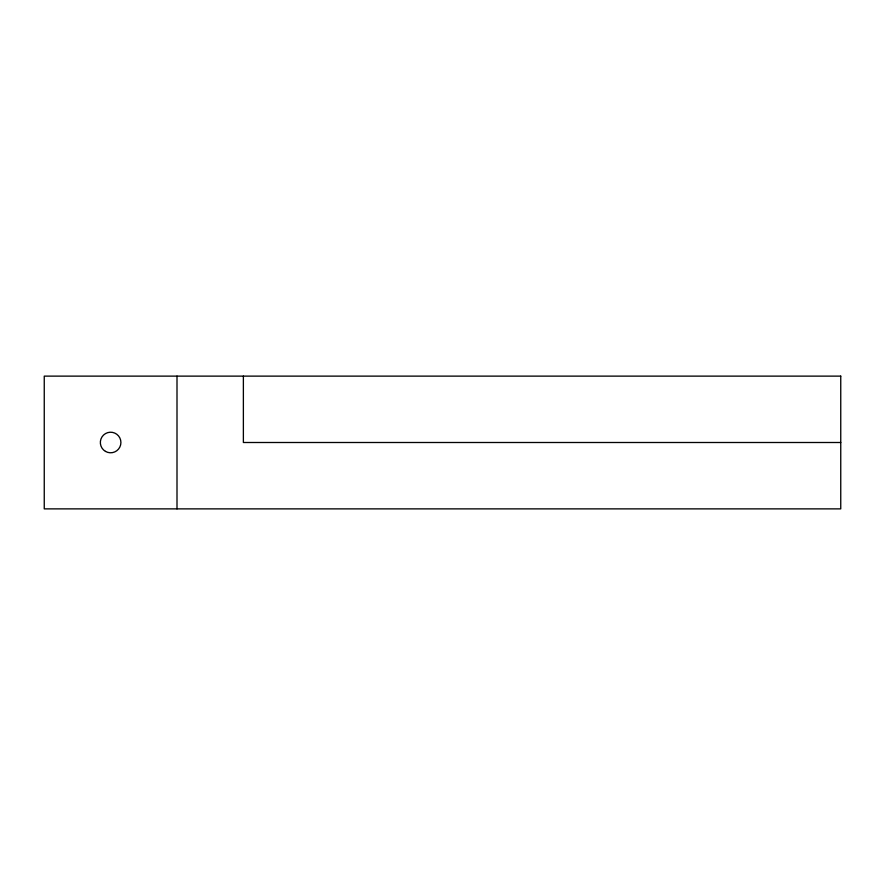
<?xml version="1.0" encoding="UTF-8"?>
<svg xmlns="http://www.w3.org/2000/svg" width="885" height="885" viewBox="0 0 885 885"><rect width="100%" height="100%" fill="white"/><g stroke="black" fill="none" stroke-linecap="round" stroke-linejoin="round"><path stroke-width="1.33" d="M840.75 442.5L243.375 442.5L243.375 376.125M177 376.125L177 508.875M840.75 376.125L44.25 376.125L44.25 508.875L840.75 508.875L840.75 376.125M105.481 451.405A10.288 10.288 0 0 0 120.913 442.5A10.288 10.288 0 0 0 105.481 433.595A10.288 10.288 0 0 0 105.481 451.405"/></g></svg>
